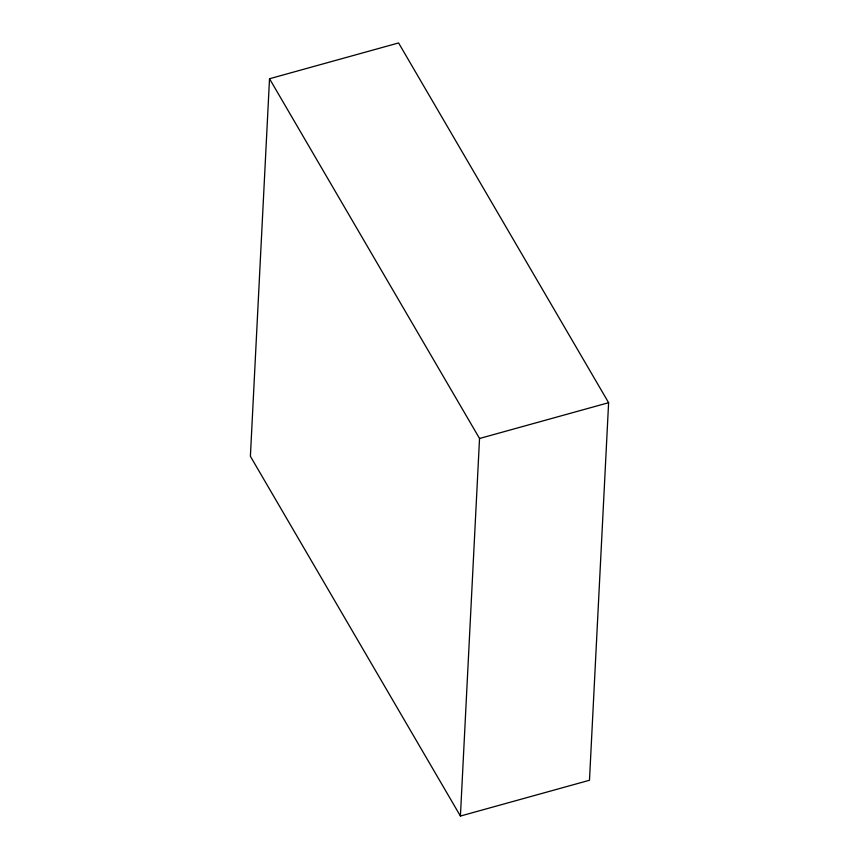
<?xml version="1.0" encoding="UTF-8"?>
<svg xmlns="http://www.w3.org/2000/svg" width="859" height="859" viewBox="0 0 859 859"><rect width="100%" height="100%" fill="white"/><g stroke="black" fill="none" stroke-linecap="round" stroke-linejoin="round"><path stroke-width="1.29" d="M269.522 78.738L250.388 456.301L460.413 816.05L589.478 780.262L608.612 402.699L398.587 42.95L269.522 78.738L479.537 438.487L460.413 816.05M479.537 438.487L608.612 402.699"/></g></svg>
